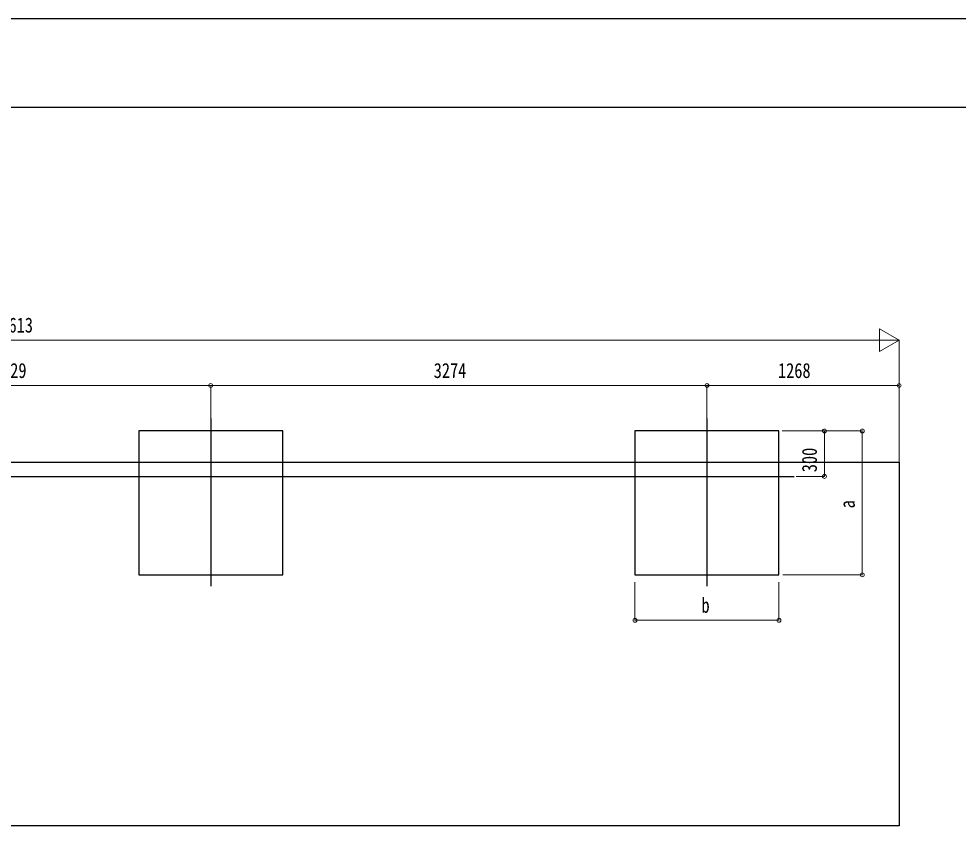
# Model space of a CAD drawing. Units: millimetres, scale not verified. Extents: x -12615 to 12615, y -8910 to 8910.
# Drawn here: x 220 to 6418, y 3494 to 8910 of the extents above; entities that cross this region are included whole.
import ezdxf
from ezdxf.enums import TextEntityAlignment as Align

# ---------------------------------------------------------------- set-up
doc = ezdxf.new("R2010")
doc.units = ezdxf.units.MM
doc.header["$LTSCALE"] = 50
for name, color, linetype in [('0-4_YKK_12', 2, 'Continuous'), ('0-6_YKK_A1', 4, 'Continuous'), ('0-8_YKK_ZWAK', 7, 'Continuous')]:
    doc.layers.add(name, color=color, linetype=linetype)
doc.layers.add('0-7_YKK_D', color=6, linetype='Continuous', lineweight=18)
doc.styles.add('ＭＳ ゴシック', font='')
doc.styles.get('ＭＳ ゴシック').set_extended_font_data('MS Gothic')

msp = doc.modelspace()

# ---------------------------------------------------------------- linework, layer by layer
at = {"layer": '0-4_YKK_12'}
for p, q in [((1486.06, 6270.26), (1486.06, 5163.61)), ((4760.06, 6270.26), (4760.06, 5163.61)), ((-4965.6, 5889), (5335.48, 5889))]:
    msp.add_line(p, q, dxfattribs=at)
at = {"layer": '0-6_YKK_A1'}
for p, q in [((-5584.94, 5983), (6028.06, 5983)), ((6028.06, 5983), (6028.06, 3583)), ((6028.06, 3583), (-5584.94, 3583))]:
    msp.add_line(p, q, dxfattribs=at)
for points in [[(1011.06, 5239), (1961.06, 5239), (1961.06, 6189), (1011.06, 6189)], [(4285.06, 5239), (5235.06, 5239), (5235.06, 6189), (4285.06, 6189)]]:
    msp.add_lwpolyline(points, close=True, dxfattribs=at)
at = {"layer": '0-7_YKK_D', "color": 1}
for p, q in [((6027.92, 6789), (5898.01, 6864)), ((5898.01, 6864), (5898.01, 6714)), ((-5435.08, 6789), (5877.92, 6789)), ((6027.92, 6789), (5768.11, 6789)), ((6027.92, 6789), (5898.01, 6714)), ((6027.92, 5984), (6027.92, 6790)), ((-1042.94, 6489), (1486.06, 6489)), ((1486.06, 6271.26), (1486.06, 6490)), ((1486.06, 6271.26), (1486.06, 6490)), ((4760.06, 6489), (1486.06, 6489)), ((4760.06, 6271.26), (4760.06, 6490)), ((4760.06, 6271.26), (4760.06, 6490)), ((4760.06, 6489), (6028.06, 6489)), ((6028.06, 5984), (6028.06, 6490)), ((5255.79, 6189), (5536.06, 6189)), ((5255.79, 6189), (5786.06, 6189)), ((5535.06, 5889), (5535.06, 6189)), ((5785.06, 5239), (5785.06, 6189)), ((5348.67, 5889), (5536.06, 5889)), ((5260.88, 5239), (5786.06, 5239)), ((4285.06, 5191.91), (4285.06, 4938)), ((5235.06, 5189.98), (5235.06, 4938)), ((4285.06, 4939), (5235.06, 4939))]:
    msp.add_line(p, q, dxfattribs=at)
for centre in [(1486.06, 6489), (1486.06, 6489), (4760.06, 6489), (4760.06, 6489), (6028.06, 6489), (5535.06, 6189), (5785.06, 6189), (5535.06, 5889), (5785.06, 5239), (4285.06, 4939), (5235.06, 4939)]:
    msp.add_circle(centre, 12.75, dxfattribs=at)
at = {"layer": '0-8_YKK_ZWAK'}
msp.add_line((11685.06, 8325), (-11714.94, 8325), dxfattribs=at)
msp.add_lwpolyline([(-12615, -8910), (12615, -8910), (12615, 8910), (-12615, 8910)], close=True, dxfattribs=at)

# ---------------------------------------------------------------- texts
at = {"layer": '0-7_YKK_D', "color": 1, "style": 'ＭＳ ゴシック', "width": 0.8}
for s, p in [('Lt=11613', (-116.98, 6809)), ('2529', (55.96, 6509)), ('3274', (2957.46, 6509)), ('1268', (5228.46, 6509)), ('b', (4724.06, 4959))]:
    msp.add_text(s, height=98.97, dxfattribs=at).set_placement(p, align=Align.BOTTOM_LEFT)
for s, p in [('300', (5515.06, 5916.6)), ('a', (5765.06, 5678))]:
    msp.add_text(s, height=98.97, rotation=90, dxfattribs=at).set_placement(p, align=Align.BOTTOM_LEFT)

doc.saveas('drawing.dxf')
